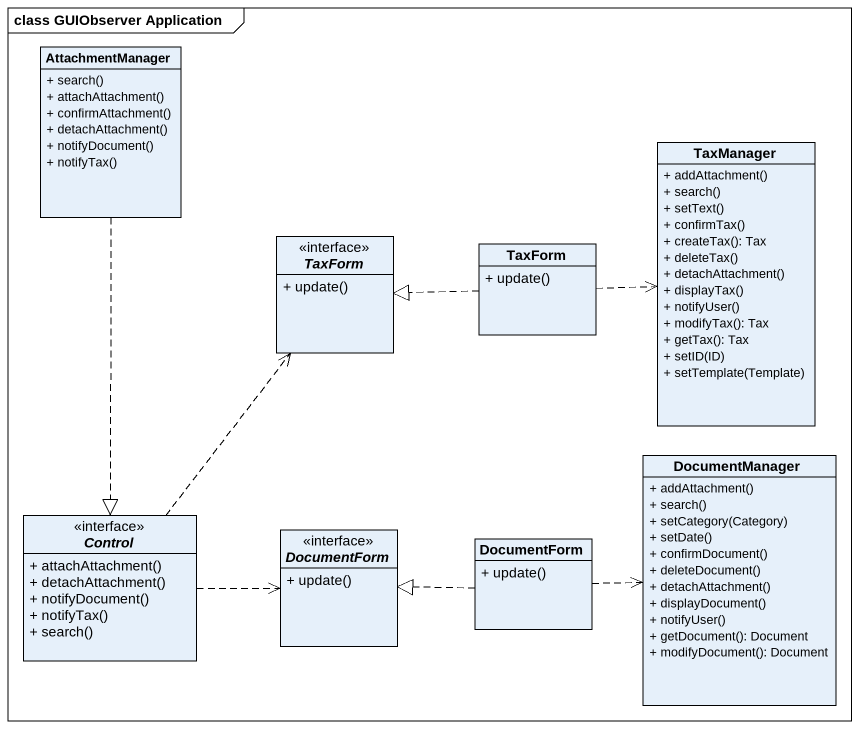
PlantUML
@startuml
mainframe class GUIObserver Application
hide circle
hide empty members
skinparam classAttributeIconSize 0
class AttachmentManager {
  + search()
  + attachAttachment()
  + confirmAttachment()
  + detachAttachment()
  + notifyDocument()
  + notifyTax()
}
class TaxManager {
  + addAttachment()
  + search()
  + setText()
  + confirmTax()
  + createTax(): Tax
  + deleteTax()
  + detachAttachment()
  + displayTax()
  + notifyUser()
  + modifyTax(): Tax
  + getTax(): Tax
  + setID(ID)
  + setTemplate(Template)
}
interface TaxForm {
  + update()
}
class "TaxForm" as TaxForm_2 {
  + update()
}
class DocumentManager {
  + addAttachment()
  + search()
  + setCategory(Category)
  + setDate()
  + confirmDocument()
  + deleteDocument()
  + detachAttachment()
  + displayDocument()
  + notifyUser()
  + getDocument(): Document
  + modifyDocument(): Document
}
interface "Control" as Control_ {
  + attachAttachment()
  + detachAttachment()
  + notifyDocument()
  + notifyTax()
  + search()
}
interface DocumentForm {
  + update()
}
class "DocumentForm" as DocumentForm_2 {
  + update()
}
AttachmentManager ..|> Control_
TaxForm_2 .right.> TaxManager
TaxForm_2 .left.|> TaxForm
Control_ .up.> TaxForm
Control_ .right.> DocumentForm
DocumentForm_2 .right.> DocumentManager
DocumentForm_2 .left.|> DocumentForm
@enduml
